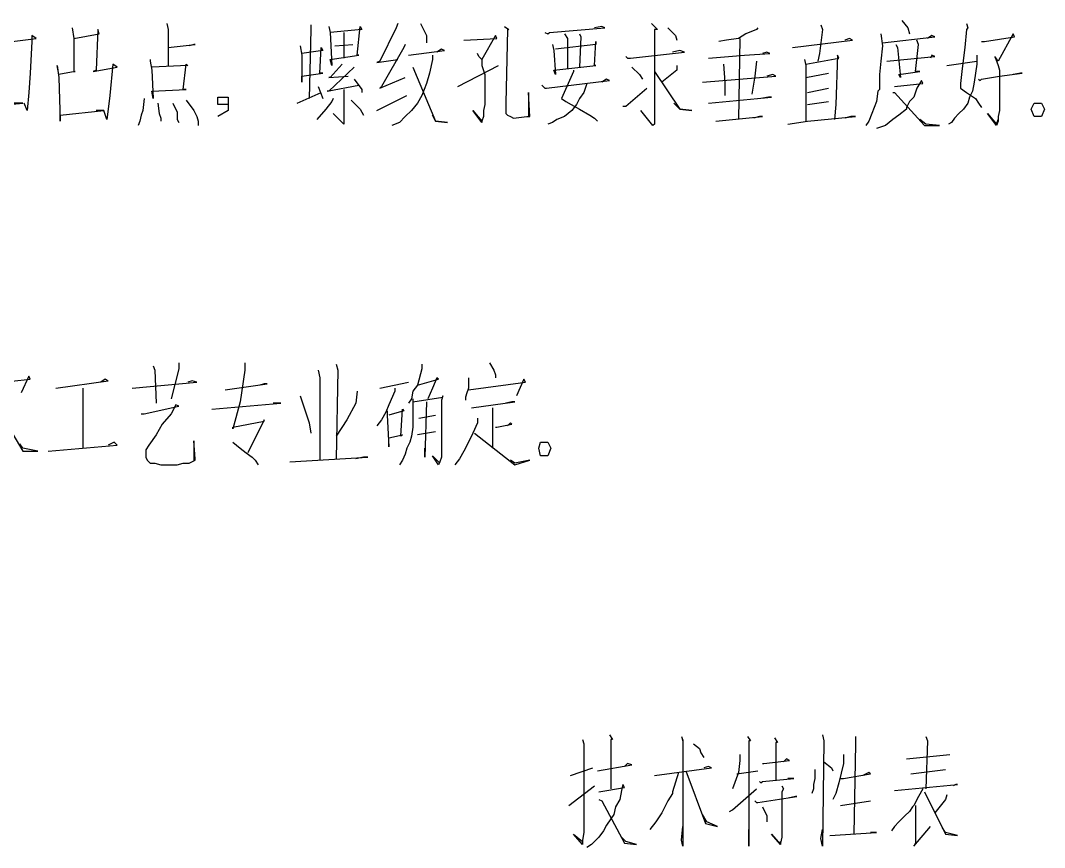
# Model space of a CAD drawing. Header units: millimetres. Extents: x -892 to 4698, y -3687 to 4524.
# Drawn here: x 3485.5 to 3930.3, y 2836.5 to 3195.6 of the extents above; entities that cross this region are included whole.
import ezdxf

# ---------------------------------------------------------------- set-up
doc = ezdxf.new("R2010")
doc.units = ezdxf.units.MM
doc.layers.add('1', color=7, linetype='Continuous')

msp = doc.modelspace()

# ---------------------------------------------------------------- linework, layer by layer
at = {"layer": '1', "color": 0, "lineweight": 25}
for points in [[(3549.08, 3194.28), (3549.74, 3191.67), (3549.74, 3176.03)], [(3611.65, 3193.63), (3611.65, 3191.67), (3611, 3161.7)], [(3649.45, 3194.28), (3648.79, 3192.33), (3641.63, 3177.99), (3640.32, 3177.34), (3649.45, 3178.64)], [(3659.22, 3194.28), (3661.83, 3189.07), (3661.83, 3185.81)], [(3759.58, 3194.28), (3762.19, 3191.67), (3760.89, 3191.67), (3760.89, 3157.13), (3760.89, 3154.53), (3760.89, 3151.92), (3760.89, 3150.62), (3760.24, 3149.96), (3755.02, 3156.48)], [(3833.23, 3193.63), (3833.88, 3191.67), (3832.57, 3181.25), (3831.92, 3177.99)], [(3868.42, 3195.58), (3871.02, 3192.33), (3871.68, 3189.72)], [(3896.44, 3194.28), (3897.09, 3192.33), (3896.44, 3191.67), (3895.79, 3183.85), (3894.49, 3174.73), (3893.83, 3168.21), (3893.83, 3166.26), (3896.44, 3164.3), (3900.35, 3161.7), (3901.65, 3159.74), (3902.96, 3157.79)], [(3508.03, 3192.33), (3508.68, 3187.76), (3508.68, 3173.43), (3509.33, 3173.43), (3502.16, 3172.12), (3501.51, 3176.03), (3502.16, 3170.82), (3502.81, 3151.92), (3502.81, 3154.53), (3521.71, 3156.48), (3520.41, 3156.48), (3518.45, 3156.48)], [(3508.68, 3187.76), (3519.76, 3189.72), (3519.11, 3191.67), (3518.45, 3174.08), (3517.15, 3173.43), (3527.58, 3175.38), (3525.62, 3176.68), (3524.32, 3163), (3523.67, 3157.13), (3523.02, 3152.57), (3521.71, 3156.48)], [(3619.47, 3192.98), (3620.12, 3190.37), (3620.77, 3176.03), (3620.12, 3178.64), (3632.5, 3180.59), (3631.85, 3180.59), (3633.15, 3192.98), (3633.81, 3191.67), (3620.12, 3190.37)], [(3625.98, 3190.37), (3625.98, 3179.29)], [(3695.72, 3192.98), (3697.67, 3191.67), (3697.02, 3191.67), (3696.37, 3159.74), (3696.37, 3157.13), (3696.37, 3155.18), (3697.02, 3154.53), (3698.32, 3153.88), (3699.63, 3153.22), (3705.49, 3153.88), (3706.14, 3153.88), (3706.8, 3153.88), (3706.14, 3164.3), (3706.14, 3153.88)], [(3713.31, 3190.37), (3714.62, 3189.72), (3715.27, 3190.37), (3739.38, 3192.33), (3738.08, 3192.98), (3734.82, 3192.33)], [(3721.78, 3189.72), (3723.09, 3187.76), (3723.09, 3174.73)], [(3728.3, 3189.72), (3728.95, 3188.42), (3728.3, 3175.38)], [(3766.75, 3192.33), (3770.01, 3189.07), (3770.66, 3187.11)], [(3805.85, 3192.33), (3805.2, 3191.67), (3800.64, 3189.72), (3797.38, 3187.76), (3792.17, 3187.11), (3788.91, 3186.46)], [(3859.29, 3189.72), (3859.95, 3184.51), (3859.29, 3177.99), (3858.64, 3172.12), (3858.64, 3165.61), (3857.99, 3164.95), (3857.34, 3160.39), (3855.38, 3155.18), (3854.08, 3151.92), (3852.78, 3149.96)], [(3902.96, 3186.46), (3903.61, 3186.46), (3904.26, 3186.46), (3917.3, 3188.42), (3916.64, 3189.72), (3910.13, 3177.99), (3908.82, 3179.94), (3910.13, 3176.03), (3910.78, 3174.08), (3910.78, 3170.82), (3910.78, 3167.56), (3910.78, 3163.65), (3910.78, 3159.74), (3910.78, 3156.48), (3910.13, 3153.88), (3910.13, 3151.92), (3909.48, 3149.96), (3905.56, 3155.18), (3909.48, 3150.62), (3910.13, 3152.57)], [(3466.32, 3185.16), (3467.62, 3155.18), (3466.97, 3157.79), (3486.52, 3159.74), (3485.22, 3159.74), (3482.61, 3159.74)], [(3481.96, 3186.46), (3492.39, 3187.76), (3490.43, 3189.07), (3490.43, 3186.46), (3489.78, 3172.77), (3489.13, 3164.3), (3488.48, 3156.48), (3487.17, 3159.74)], [(3549.74, 3183.85), (3561.47, 3185.16), (3560.81, 3185.16), (3558.86, 3184.51)], [(3622.07, 3184.51), (3629.89, 3185.16)], [(3652.7, 3185.16), (3652.05, 3183.85), (3642.28, 3166.91), (3641.63, 3166.26), (3652.7, 3170.82)], [(3678.12, 3187.11), (3692.46, 3187.76), (3691.81, 3189.07), (3685.94, 3178.64), (3684.64, 3179.94), (3683.99, 3181.25)], [(3716.57, 3185.16), (3717.22, 3182.55), (3717.87, 3172.12), (3717.22, 3174.08), (3735.47, 3176.03), (3734.82, 3176.03), (3735.47, 3186.46), (3735.47, 3185.16), (3717.87, 3183.2)], [(3798.03, 3187.76), (3797.38, 3152.57)], [(3820.84, 3183.85), (3846.91, 3187.11), (3845.61, 3187.76), (3843.65, 3187.11)], [(3859.95, 3185.81), (3882.76, 3188.42), (3881.45, 3189.07), (3879.5, 3187.76)], [(3865.81, 3185.16), (3866.46, 3183.85), (3867.77, 3170.82), (3867.11, 3172.12), (3876.24, 3173.43), (3874.28, 3173.43), (3875.59, 3185.16), (3874.93, 3187.11)], [(3607.09, 3184.51), (3607.74, 3180.59), (3607.74, 3168.86), (3607.74, 3171.47), (3616.86, 3172.77), (3615.56, 3172.77), (3616.21, 3183.85), (3616.86, 3182.55), (3607.74, 3181.25)], [(3664.44, 3180.59), (3664.44, 3178.64), (3663.13, 3172.77), (3661.83, 3168.21), (3659.87, 3163), (3657.92, 3159.74), (3655.31, 3156.48), (3652.7, 3153.88), (3650.1, 3151.27), (3646.84, 3149.96)], [(3654.01, 3180.59), (3669.65, 3182.55), (3668.35, 3183.2), (3666.39, 3181.9)], [(3748.5, 3179.94), (3749.16, 3179.29), (3750.46, 3179.29), (3773.92, 3181.9), (3771.97, 3182.55), (3768.71, 3181.9)], [(3784.35, 3179.29), (3799.99, 3180.59), (3811.07, 3181.25), (3809.76, 3181.9), (3807.81, 3181.25)], [(3826.71, 3176.68), (3841.05, 3179.29), (3840.39, 3180.59), (3839.74, 3159.09), (3839.09, 3152.57)], [(3861.9, 3177.99), (3882.76, 3179.94), (3881.45, 3180.59), (3880.8, 3179.29)], [(3901, 3180.59), (3901, 3179.29), (3901, 3176.68), (3899.7, 3168.86), (3899.05, 3164.95), (3897.74, 3162.35), (3897.09, 3159.74), (3895.14, 3157.13), (3893.18, 3155.18), (3891.23, 3153.22), (3889.92, 3151.27), (3888.62, 3150.62)], [(3541.92, 3178.64), (3541.92, 3177.99), (3542.57, 3174.08), (3543.22, 3161.7), (3542.57, 3164.95), (3557.56, 3165.61), (3556.25, 3165.61), (3557.56, 3176.68), (3558.21, 3176.03), (3542.57, 3175.38)], [(3625.33, 3176.68), (3620.12, 3170.82), (3619.47, 3170.82), (3627.94, 3171.47)], [(3675.51, 3166.91), (3693.11, 3176.03)], [(3685.94, 3178.64), (3685.94, 3176.03), (3687.24, 3172.12), (3687.24, 3168.86), (3687.24, 3165.61), (3687.24, 3161.7), (3687.24, 3159.09), (3686.59, 3156.48), (3686.59, 3153.88), (3685.94, 3151.92), (3685.94, 3151.27), (3682.03, 3156.48), (3685.94, 3151.92)], [(3770.66, 3176.03), (3770.66, 3174.08), (3764.15, 3168.86)], [(3790.87, 3176.68), (3791.52, 3168.86), (3791.52, 3168.21), (3791.52, 3163)], [(3805.2, 3177.99), (3804.55, 3171.47), (3803.25, 3163.65)], [(3826.06, 3178.64), (3826.71, 3176.03), (3826.71, 3163), (3826.71, 3151.92)], [(3887.97, 3176.03), (3901, 3177.99)], [(3630.55, 3175.38), (3619.47, 3164.95), (3618.82, 3164.95), (3632.5, 3167.56)], [(3655.96, 3175.38), (3665.74, 3151.92), (3670.95, 3151.27), (3665.74, 3151.92), (3664.44, 3154.53)], [(3725.7, 3174.08), (3725.7, 3173.43), (3720.48, 3161.7), (3722.44, 3160.39), (3728.3, 3157.13), (3732.86, 3154.53), (3734.82, 3153.22), (3736.12, 3151.92)], [(3751.11, 3175.38), (3754.37, 3172.12), (3755.67, 3170.17)], [(3760.89, 3173.43), (3771.97, 3157.13), (3777.18, 3156.48), (3771.97, 3157.13), (3769.36, 3159.74)], [(3781.74, 3168.86), (3813.67, 3171.47), (3812.37, 3172.12), (3809.76, 3171.47)], [(3826.71, 3170.82), (3836.48, 3172.77)], [(3901.65, 3170.17), (3902.31, 3169.52), (3902.96, 3170.17), (3910.78, 3171.47), (3920.55, 3172.77), (3919.9, 3172.77), (3916.64, 3172.12)], [(3614.91, 3166.91), (3616.86, 3161.7)], [(3630.55, 3170.17), (3633.81, 3165.61), (3633.81, 3164.3)], [(3712.01, 3167.56), (3713.31, 3166.26), (3713.96, 3166.26), (3741.34, 3169.52), (3740.03, 3170.17), (3738.08, 3168.86)], [(3731.56, 3168.21), (3730.26, 3164.3), (3728.3, 3161.7), (3727, 3159.09), (3725.04, 3156.48), (3721.78, 3153.88), (3718.53, 3152.57), (3716.57, 3151.27), (3714.62, 3150.62)], [(3865.16, 3166.91), (3877.54, 3168.21), (3876.89, 3169.52), (3874.93, 3166.26), (3873.63, 3162.35), (3871.68, 3160.39), (3870.37, 3157.79), (3870.37, 3157.13), (3867.11, 3154.53), (3864.51, 3152.57), (3861.25, 3149.96), (3857.34, 3148.66)], [(3605.78, 3159.74), (3616.21, 3164.3)], [(3625.98, 3165.61), (3625.98, 3156.48), (3625.98, 3154.53), (3625.98, 3151.92), (3625.98, 3150.62), (3621.42, 3155.18), (3625.33, 3151.27)], [(3640.32, 3156.48), (3653.36, 3163)], [(3747.2, 3158.44), (3748.5, 3158.44), (3757.63, 3166.26)], [(3827.36, 3164.3), (3836.48, 3166.26)], [(3864.51, 3164.3), (3865.16, 3164.3), (3878.19, 3149.96), (3884.71, 3149.96), (3878.85, 3150.62), (3876.24, 3152.57)], [(3539.31, 3161.7), (3538.66, 3156.48), (3538.01, 3154.53), (3537.35, 3151.92), (3536.7, 3149.96)], [(3545.17, 3159.74), (3545.83, 3155.18), (3546.48, 3153.22), (3546.48, 3151.92)], [(3551.69, 3159.74), (3553.65, 3155.83), (3553.65, 3152.57), (3554.3, 3151.27)], [(3557.56, 3161.04), (3560.81, 3156.48), (3562.12, 3153.88), (3562.77, 3151.92), (3562.77, 3149.96)], [(3575.8, 3159.09), (3571.24, 3159.09), (3571.24, 3162.35), (3575.8, 3162.35), (3575.8, 3156.48), (3571.24, 3153.88)], [(3621.42, 3161.7), (3620.77, 3160.39), (3618.16, 3157.13), (3614.25, 3152.57)], [(3629.24, 3161.04), (3633.15, 3157.13), (3634.46, 3154.53)], [(3784.35, 3159.74), (3811.72, 3162.35), (3810.42, 3162.35), (3807.16, 3161.7)], [(3827.36, 3159.09), (3836.48, 3160.39)], [(3929.03, 3159.74), (3930.33, 3157.13), (3929.03, 3153.88), (3925.77, 3153.88), (3924.46, 3157.13), (3925.77, 3159.74), (3929.03, 3159.74)], [(3787.61, 3151.92), (3807.81, 3153.88), (3806.51, 3153.88), (3803.9, 3153.22)], [(3818.89, 3150.62), (3827.36, 3151.92), (3848.22, 3153.88), (3846.26, 3153.88), (3843.65, 3153.22)], [(3554.3, 3047), (3554.3, 3044.39), (3551.04, 3031.36)], [(3582.97, 3047), (3582.97, 3043.74), (3581.02, 3030.05), (3577.76, 3018.32), (3577.76, 3018.97), (3591.44, 3021.58), (3591.44, 3022.23), (3584.28, 3007.89)], [(3689.2, 3047), (3691.15, 3043.74), (3691.81, 3041.78), (3691.81, 3040.48)], [(3543.22, 3045.69), (3543.87, 3043.74), (3544.52, 3029.4)], [(3614.91, 3043.74), (3615.56, 3040.48), (3615.56, 3004.64)], [(3622.73, 3046.34), (3623.38, 3043.74), (3622.73, 3005.29)], [(3659.87, 3046.34), (3659.87, 3044.39), (3657.92, 3037.22), (3655.96, 3034.61), (3655.31, 3031.36), (3654.01, 3029.4)], [(3465.67, 3037.22), (3489.78, 3039.83), (3489.13, 3041.13), (3485.87, 3033.96)], [(3500.86, 3035.92), (3523.67, 3039.18), (3522.36, 3039.83), (3520.41, 3038.52)], [(3534.09, 3035.92), (3562.12, 3038.52), (3560.16, 3039.18), (3558.21, 3038.52)], [(3641.63, 3035.92), (3654.01, 3038.52)], [(3657.92, 3037.22), (3667.04, 3039.83), (3666.39, 3040.48), (3664.44, 3035.92), (3662.48, 3031.36)], [(3680.08, 3040.48), (3680.08, 3037.87), (3680.08, 3035.92), (3679.42, 3033.96), (3678.77, 3032.01), (3678.77, 3030.7)], [(3680.08, 3035.27), (3704.84, 3038.52), (3704.19, 3039.83), (3700.93, 3032.66)], [(3512.59, 3035.92), (3512.59, 3033.31), (3512.59, 3009.85)], [(3574.5, 3035.27), (3592.75, 3037.87), (3591.44, 3037.87), (3589.49, 3037.22)], [(3631.85, 3034.61), (3631.2, 3029.4), (3627.29, 3022.23), (3622.73, 3015.06)], [(3648.14, 3035.92), (3648.14, 3034.61), (3645.54, 3028.75), (3644.23, 3025.49), (3642.28, 3022.23), (3640.32, 3019.62)], [(3568.64, 3026.79), (3598.61, 3029.4), (3597.31, 3029.4), (3595.35, 3029.4)], [(3607.09, 3032.66), (3611, 3020.93), (3611.65, 3016.37)], [(3655.96, 3031.36), (3655.96, 3030.05), (3655.96, 3022.23), (3655.96, 3018.97), (3655.31, 3015.06), (3654.66, 3012.46), (3653.36, 3009.85), (3652.7, 3007.24), (3651.4, 3004.64), (3650.1, 3002.68)], [(3655.96, 3030.05), (3669, 3032.01), (3669, 3032.66), (3668.35, 3030.7), (3668.35, 3005.94), (3667.69, 3003.98), (3667.04, 3002.68), (3664.44, 3006.59), (3667.69, 3003.33)], [(3661.83, 3030.05), (3661.18, 3005.94), (3661.18, 3007.89), (3661.18, 3009.85)], [(3681.38, 3027.45), (3700.28, 3030.05), (3698.98, 3030.05), (3696.37, 3029.4)], [(3538.01, 3024.84), (3538.66, 3024.84), (3539.31, 3024.84), (3554.3, 3028.1), (3552.99, 3028.75), (3551.04, 3024.84), (3547.13, 3020.28), (3544.52, 3015.71), (3541.26, 3011.15), (3539.96, 3009.2), (3539.96, 3007.24), (3539.96, 3005.94), (3540.61, 3004.64), (3541.92, 3003.33), (3543.87, 3003.33), (3546.48, 3002.68), (3549.74, 3002.68), (3553.65, 3002.68), (3556.25, 3003.33), (3558.86, 3003.33), (3561.47, 3004.64), (3561.47, 3005.29), (3560.81, 3013.11), (3560.81, 3004.64)], [(3644.88, 3026.14), (3644.88, 3024.19), (3645.54, 3010.5), (3645.54, 3014.41), (3651.4, 3015.71), (3650.75, 3015.06), (3651.4, 3026.79), (3652.05, 3026.14), (3645.54, 3024.19)], [(3690.5, 3027.45), (3690.5, 3025.49), (3690.5, 3009.85)], [(3479.35, 3020.93), (3486.52, 3008.55), (3493.04, 3008.55), (3486.52, 3009.85), (3485.22, 3011.8)], [(3658.57, 3022.88), (3665.74, 3024.19)], [(3683.99, 3022.88), (3683.99, 3020.93), (3682.03, 3016.37), (3680.08, 3012.46), (3678.12, 3008.55), (3676.17, 3005.29), (3674.21, 3002.68)], [(3691.81, 3018.97), (3692.46, 3018.97), (3698.98, 3020.28), (3698.32, 3020.93), (3697.02, 3019.62)], [(3665.74, 3017.02), (3657.92, 3015.71)], [(3682.68, 3016.37), (3700.28, 3002.68), (3706.8, 3004.64), (3700.28, 3003.33), (3698.32, 3004.64)], [(3497.6, 3008.55), (3527.58, 3011.15), (3526.27, 3012.46), (3523.67, 3011.15)], [(3577.76, 3012.46), (3581.02, 3009.85), (3583.62, 3007.89), (3586.23, 3005.94), (3587.53, 3004.64), (3588.84, 3002.68)], [(3714.62, 3012.46), (3715.92, 3009.85), (3714.62, 3006.59), (3711.36, 3006.59), (3710.71, 3009.85), (3711.36, 3012.46), (3714.62, 3012.46)], [(3602.52, 3003.98), (3636.41, 3005.94), (3634.46, 3005.94), (3631.2, 3005.29)], [(3729.61, 2883.42), (3730.26, 2881.46), (3730.26, 2843.01), (3729.61, 2839.75), (3729.61, 2837.8), (3725.7, 2842.36), (3729.61, 2839.1)], [(3741.34, 2885.37), (3742.64, 2883.42), (3741.99, 2883.42), (3741.99, 2861.91)], [(3772.62, 2884.72), (3773.27, 2882.77), (3773.27, 2883.42), (3773.27, 2837.15), (3772.62, 2839.75), (3773.27, 2845.62)], [(3801.29, 2884.72), (3802.6, 2882.77), (3801.94, 2882.77), (3801.94, 2837.15), (3801.94, 2840.41), (3801.94, 2844.32)], [(3813.02, 2884.07), (3814.33, 2882.12), (3813.67, 2882.12), (3813.67, 2865.82)], [(3833.88, 2885.37), (3834.53, 2882.77), (3833.88, 2837.15), (3833.23, 2840.41), (3833.88, 2844.32)], [(3848.22, 2884.72), (3848.22, 2881.46), (3847.56, 2842.36)], [(3878.85, 2884.72), (3879.5, 2882.77), (3878.85, 2861.91)], [(3777.83, 2881.46), (3780.44, 2879.51), (3781.09, 2877.55), (3782.39, 2875.6)], [(3798.03, 2876.9), (3798.03, 2874.3), (3797.38, 2869.08), (3794.78, 2861.91)], [(3807.81, 2872.99), (3808.46, 2872.99), (3819.54, 2874.3), (3818.24, 2874.95), (3816.93, 2873.64)], [(3834.53, 2873.64), (3837.79, 2871.04), (3838.44, 2869.73)], [(3843, 2876.9), (3843, 2872.99), (3841.05, 2864.52), (3839.74, 2859.96), (3838.44, 2857.35)], [(3870.37, 2874.95), (3889.27, 2876.9)], [(3724.39, 2867.78), (3734.17, 2871.04)], [(3736.12, 2869.73), (3751.11, 2872.34), (3749.16, 2872.99), (3747.85, 2871.69)], [(3771.31, 2869.08), (3768.71, 2860.61), (3768.71, 2859.96), (3766.75, 2856.7), (3764.15, 2851.49), (3761.54, 2847.58), (3758.93, 2844.32)], [(3760.89, 2867.78), (3785.65, 2871.04), (3784.35, 2871.69), (3782.39, 2871.04)], [(3774.57, 2869.73), (3783.04, 2846.92), (3788.26, 2845.62), (3783.7, 2847.58), (3781.74, 2850.83)], [(3796.73, 2868.43), (3805.85, 2869.73)], [(3830.62, 2870.38), (3830.62, 2866.47), (3829.97, 2863.87), (3829.97, 2861.91), (3829.32, 2859.96)], [(3841.7, 2866.47), (3843, 2866.47), (3854.73, 2868.43), (3854.08, 2869.08), (3851.47, 2867.78)], [(3872.33, 2868.43), (3887.32, 2870.38)], [(3806.51, 2865.17), (3807.16, 2864.52), (3807.81, 2865.17), (3821.5, 2866.47), (3820.84, 2866.47), (3818.89, 2866.47)], [(3723.74, 2854.74), (3734.82, 2863.22)], [(3736.77, 2860.61), (3747.85, 2862.56), (3747.2, 2863.87), (3746.55, 2861.26), (3745.9, 2857.35), (3743.94, 2854.09), (3743.29, 2850.83), (3741.99, 2848.88), (3740.03, 2846.27), (3738.73, 2843.67), (3736.77, 2841.06), (3734.82, 2839.1), (3733.52, 2837.8), (3731.56, 2836.5)], [(3793.47, 2852.14), (3794.78, 2852.79), (3805.2, 2861.91)], [(3816.28, 2863.22), (3816.93, 2861.91), (3816.28, 2860.61), (3816.28, 2841.06), (3815.63, 2838.45), (3815.63, 2837.8), (3811.72, 2842.36), (3815.63, 2837.8), (3815.63, 2839.1)], [(3877.54, 2861.91), (3875.59, 2858.65), (3873.63, 2854.74), (3872.98, 2854.09), (3871.68, 2852.14), (3869.72, 2850.18), (3867.11, 2847.58), (3865.16, 2845.62), (3863.86, 2843.67)], [(3865.16, 2861.26), (3892.53, 2863.87), (3891.88, 2863.87), (3890.58, 2863.22)], [(3878.19, 2860.61), (3887.32, 2842.36), (3892.53, 2841.71), (3887.32, 2843.01), (3886.01, 2844.97)], [(3736.77, 2857.35), (3738.08, 2856.7), (3747.85, 2838.45), (3753.07, 2837.8), (3748.5, 2839.1), (3746.55, 2841.06)], [(3804.55, 2856.7), (3805.2, 2856.05), (3805.85, 2856.05), (3822.8, 2858.65), (3822.15, 2858.65), (3819.54, 2858)], [(3841.7, 2854.74), (3854.73, 2856.7)], [(3887.97, 2859.31), (3887.32, 2857.35), (3882.76, 2851.49)], [(3807.81, 2854.09), (3809.76, 2850.18), (3809.76, 2847.58)], [(3874.28, 2854.74), (3874.28, 2852.79), (3874.28, 2838.45), (3873.63, 2837.15), (3880.8, 2845.62)], [(3837.14, 2841.71), (3857.34, 2843.01), (3856.69, 2843.01), (3854.73, 2843.01)]]:
    msp.add_lwpolyline(points, dxfattribs=at)

doc.saveas('drawing.dxf')
